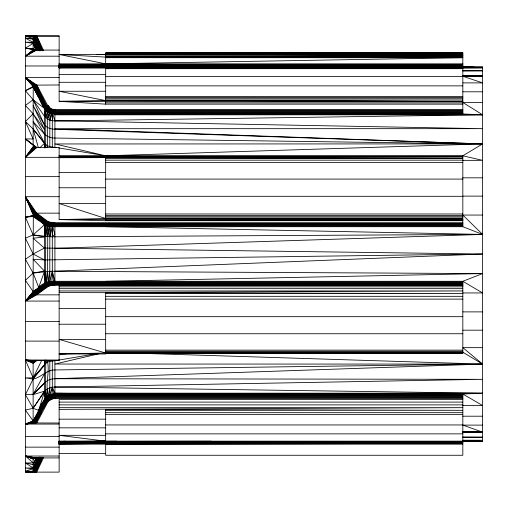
<?xml version="1.0" encoding="UTF-8"?>
<svg xmlns="http://www.w3.org/2000/svg" width="508" height="508" viewBox="0 0 508 508"><rect width="100%" height="100%" fill="white"/><g stroke="black" fill="none" stroke-linecap="round" stroke-linejoin="round"><path stroke-width="0.76" d="M56.477 147.523L52.299 147.091L52.305 113.716L52.781 113.214L53.397 109.436L462.826 109.563M482.6 102.47L462.826 102.47L482.6 114.808L462.826 113.983L54.915 113.983L49.244 112.116L46.311 110.109L45.771 110.211L45.663 147.758M462.826 222.86L54.915 222.86L48.825 221.894L47.047 223.241L45.771 225.431L45.498 282.664L46.444 284.994L48.368 286.302L51.359 285.426L54.915 285.14L462.826 285.14M45.758 360.197L45.498 398.056L46.444 399.758L48.368 401.39L51.359 399.167L54.915 398.437L462.826 398.437M59.138 196.698L25.4 196.698L34.195 214.109L47.047 223.241L49.835 226.365L49.797 281.629L50.343 283.959L51.359 285.426L44.888 284.836L33.128 291.573L25.4 301.066L59.138 301.066M56.477 360.477L49.816 361.41L49.797 395.014L51.359 399.167L46.444 399.758L44.888 400.691L33.128 420.897L33.744 422.104L35.808 422.954L59.138 423.024M47.619 360.712L47.593 362.217C50.114 373.805 43.415 389.045 50.305 399.713L47.022 400.361L45.403 401.231L33.509 421.862L25.4 424.072L59.138 424.072M462.826 394.614L53.575 394.684L49.905 395.592L46.063 398.107L46.05 401.745L34.671 422.65L25.4 424.072L33.128 420.897C40.043 412.452 41.04 394.138 54.915 394.017L462.826 394.017L482.6 393.192L54.915 387.039C50.965 387.102 46.742 388.474 44.374 391.808L33.128 408.292L25.4 410.096L33.128 420.897L33.128 363.334L33.636 361.829L35.427 360.369M59.138 77.527L25.4 77.527L35.814 85.058L46.793 105.804L47.047 108.871L49.835 112.96L49.816 146.59L52.299 147.091M45.885 360.128L45.745 363.29L33.128 377.882L25.4 377.914L33.128 379.057C41.18 377.558 46.488 369.767 54.915 369.951L482.6 364.09L462.826 347.65L482.6 347.65M462.826 223.222L54.915 223.222L53.397 222.809L52.781 225.844L52.299 236.811L52.299 271.189L51.848 281.407L52.788 285.242L44.533 284.042L38.697 287.433L33.128 291.573L33.16 292.03L34.188 293.897L36.76 294.85L59.138 294.85M58.884 155.797L462.826 155.797L482.6 143.91L54.915 128.689L482.6 128.67L52.299 120.752L52.781 113.214L46.139 107.867L34.195 85.598L25.4 77.527L36.76 84.976L48.133 106.312L50.889 108.61L54.915 110.299L462.826 110.299M52.299 360.909L52.299 387.248L51.848 394.36L52.788 398.691C44.952 396.234 41.288 404.463 38.697 410.388L33.128 408.292L25.4 394.659L33.128 379.057L44.374 365.22L33.128 377.882L25.4 360.007L59.138 360.007M462.826 225.901L54.915 225.901C46.114 226.924 39.541 220.586 33.306 215.392L25.4 196.698L35.814 213.277L46.793 221.456L47.047 223.241L52.972 224.32L462.826 224.377M44.679 360.636L44.374 364.566L44.869 360.801M462.826 282.099L53.575 282.118L48.419 282.696L44.533 284.042L33.16 292.03L25.4 301.066C32.918 296.12 39.815 289.268 48.368 286.302L36.76 294.85L25.4 301.066L33.744 293.427L46.05 286.125L49.136 285.985L47.454 284.62L46.603 282.289L47.593 271.399L47.758 226.009L48.508 223.679L49.943 222.263L54.915 225.114L462.826 225.114M462.826 223.736L54.915 223.736L52.28 222.707L51.34 224.93L49.816 236.728L33.128 234.918L25.4 238.201L33.128 254L44.374 259.931L482.6 254L44.374 248.069L33.128 254L25.4 259.271L33.128 273.082L38.697 287.433C42.894 282.829 48.889 281.038 54.915 281.292L462.826 281.292L482.6 273.577L49.816 271.272L33.128 273.082L25.4 280.295L33.128 291.573L33.306 215.392L34.614 213.76L36.76 213.15L59.138 213.15M462.826 283.623L54.915 283.623L49.797 281.629L52.299 271.189L53.962 285.159L45.663 283.483L45.764 282.569L54.915 285.14L54.915 222.86M47.415 147.345L47.758 111.912L49.943 108.045L51.759 110.642L54.915 112.674L462.826 112.674M46.063 398.107L44.533 400.164L33.16 421.195L25.4 424.072L33.744 422.104L46.05 401.745L49.136 400.59L47.454 398.761L46.603 396.958L47.593 388.88M44.374 248.069L33.128 238.208L44.374 237.026L33.128 234.918L25.4 217.278L33.128 216.427L45.771 225.431L44.374 236.22L45.161 225.196L45.663 223.577L46.736 222.269L48.133 221.577L50.082 223.31L54.915 225.901M35.808 422.954L41.123 412.928L38.862 410.883L33.23 421.418L25.4 424.072L35.446 422.885L40.373 412.471L46.793 402.196L48.368 401.39L47.587 402.565L45.403 401.231L44.374 399.669L45.663 398.577L45.764 397.789L53.626 395.389L462.826 395.326M462.826 111.093L54.915 111.093L52.28 109.169L49.816 120.129L52.299 120.752M49.816 271.272L48.285 281.883L48.984 284.213L50.305 285.642L45.403 285.547L39.211 289.065L33.509 293.059L25.4 301.066L35.808 294.735L47.676 286.042L53.867 284.798L462.826 284.778M482.6 215.055L462.826 215.055L482.6 234.423L52.299 236.811L52.305 226.619L51.206 225.723L49.835 226.365L47.593 236.601L49.244 225.457L50.082 223.31L50.889 222.485L54.915 224.377M47.847 360.655L47.593 362.217L45.745 363.29L46.368 360.185M49.816 387.871L48.285 395.757L52.026 395.649L54.915 396.907L462.826 396.907M51.206 112.865L49.835 112.96L47.593 119.12L44.374 116.192L45.663 108.458L45.403 106.769L35.408 85.122L25.4 77.527L33.636 85.992L45.663 108.458L52.305 113.716L49.816 120.129L47.593 119.12L49.244 112.116L50.889 108.61L53.099 110.947L54.915 111.9L462.826 111.9M45.771 110.211L44.374 116.192L33.128 99.708L25.4 90.729L35.408 85.122L59.138 84.976M47.936 360.75L47.593 362.217L49.816 361.41M38.697 410.388L44.374 391.808L45.498 398.056M45.663 398.577L48.984 397.675L53.962 398.488L53.543 394.081L54.915 393.173L482.6 393.192L105.67 394.017L54.915 393.173L52.299 387.248L49.797 395.014L51.918 394.951L54.915 396.1L462.826 396.1M59.138 457.924L36.76 457.924L33.636 458.483L33.128 459.08L33.128 472.129L59.138 472.11L59.138 399.529L462.826 399.529M38.697 287.433L44.374 271.78L45.498 282.664M36.17 457.416L33.128 464.668L25.4 463.023L33.128 467.931L38.24 457.492M30.81 471.653L35.446 472.11L41.713 457.562M30.804 471.697L34.671 472.116L41.129 457.562M54.915 223.736L47.581 222.637L40.373 217.64L39.211 218.935L38.703 220.567L33.217 215.69L25.4 217.278L33.306 215.392C40.234 219.259 46.196 226.219 54.915 225.114M33.128 472.129L39.961 457.321M40.195 457.219L33.509 472.129L25.4 472.129L25.4 35.871L59.138 35.89L59.138 101.327L105.67 104.146L462.826 104.146M39.23 457.448L33.128 471.03L39.408 457.746M29.953 471.665L33.744 472.123L40.545 457.238M51.918 282.213L52.305 281.381L54.915 282.886L462.826 282.886M40.202 457.384L33.23 472.129L25.4 472.129L33.128 471.297L40.037 457.295M41.059 457.352L34.188 472.123L30.524 471.697M42.786 457.124L35.808 472.11L31.35 471.684M43.65 457.308L36.76 472.11L32.22 471.71M38.583 457.752L33.128 468.801L25.4 471.113L33.128 471.297L39.745 457.149M38.087 457.352L33.128 467.931L25.4 468.065L33.128 468.801L38.418 457.587M33.128 471.297L39.745 457.213M34.671 422.65L39.726 411.956L45.987 400.444M33.153 472.129L38.862 460.089L41.123 460.712L35.446 472.11M38.697 460.165L39.999 457.441M38.862 460.089L33.509 472.129L29.82 471.665M36.538 457.549L33.128 464.668L36.874 457.765M33.509 421.862L38.862 410.883M34.671 472.116L41.802 457.784M33.128 377.882L41.643 360.483M33.744 472.123L39.726 460.229M33.744 422.104C39.23 414.242 40.754 402.939 48.654 396.97L52.362 397.199L54.915 398.437M39.211 460.108L40.583 457.422M39.726 411.956L34.188 422.408L25.4 424.072L34.938 422.732M36.76 423.024L47.587 402.565M33.826 457.765L33.128 459.08L25.4 456.025L59.138 456.025M54.915 111.9L49.733 110.731L48.184 107.639L48.133 106.312L45.663 108.458M25.4 394.659L33.128 394.208L44.374 374.11M35.446 422.885L47.676 400.914L49.828 399.085L53.867 397.751L462.826 397.7M51.918 394.951L52.305 394.284L54.915 395.326M54.915 248.272L482.6 234.423L462.826 226.708L54.915 226.708L52.781 225.844L49.816 236.728L52.299 236.811L54.915 234.429L52.73 226.651L45.771 225.431M35.814 85.058L40.373 95.529L38.703 97.619C41.796 104.47 45.695 114.44 54.915 113.983M33.128 408.292L44.374 391.217L33.128 394.64L44.374 383.197C46.831 379.997 51.029 378.797 54.915 378.727L482.6 364.09L462.826 352.203L105.67 352.196M46.755 397.497L47.625 396.227L54.915 396.1M46.05 401.745C47.822 398.64 51.403 396.907 54.915 396.907M54.915 111.093C51.41 111.087 47.816 109.36 46.05 106.255L34.614 85.369L25.4 77.527L33.217 86.62L33.128 144.666L33.509 145.974L25.4 157.328L59.138 157.328M35.884 147.593L33.509 145.974L33.744 146.304L25.4 157.328L36.76 147.561L59.138 147.561L59.138 219.608L105.67 220.72L462.826 220.72M44.374 400.12C46.666 396.672 50.902 395.116 54.915 395.065M46.755 283.108L47.625 282.042L48.419 282.696L54.915 284.778M25.4 301.066L33.23 292.373L38.862 288.265L39.726 289.776L41.123 290.779L25.4 301.066C34.887 295.243 42.507 282.848 54.915 283.623M35.808 147.466L34.671 147.047L25.4 157.328L35.808 147.466L36.76 147.561M36.36 147.726L25.4 138.906L33.128 139.008L25.4 121.558L33.128 113.792L25.4 105.448L33.128 99.708L44.374 108.331L44.374 147.885M46.444 399.758L48.984 397.675L52.178 396.411L54.915 397.7M35.446 147.371L25.4 157.328L34.188 146.717L34.671 147.047M33.128 394.208L44.374 383.197M39.834 147.752L44.374 143.434L33.128 128.943L25.4 121.558M33.128 234.918L44.374 224.79L45.403 222.453L46.793 221.456L48.133 221.577L49.733 223.939L52.781 225.844M33.509 293.059L38.862 288.265M34.671 294.272L39.726 289.776M35.446 294.634C40.983 289.782 46.857 283.483 54.915 284.264L462.826 284.264M462.826 285.572L59.138 285.572L59.138 360.439L35.408 360.642L25.4 360.007L33.306 362.42L35.668 360.528M33.744 293.427C39.865 288.341 46.266 281.934 54.915 282.886M59.138 50.076L36.76 50.076L33.744 49.568L25.4 56.185L59.138 56.185M35.408 360.642L34.614 360.978L25.4 360.007L33.217 362.687L36.354 360.293M36.843 360.553L33.128 363.334L25.4 360.007L33.826 361.607L35.598 360.267M35.496 360.451L33.636 361.829L25.4 360.007M34.188 49.733L25.4 56.185L36.76 50.076M34.195 361.29L34.614 360.978M33.826 361.607L35.617 360.299M33.306 362.42L35.776 360.623M34.671 49.867L25.4 56.185L33.744 49.568M33.217 362.687L36.874 360.337M40.545 50.762L33.128 35.871L33.128 48.92L33.509 49.441L25.4 48.235L33.128 43.32L36.538 50.387L33.128 43.32L25.4 42.208L33.128 42.355L37.478 50.756M35.446 50L25.4 56.185L35.808 50.038M54.915 112.674L49.447 111.449L47.581 108.236L47.587 105.435L45.403 106.769L44.374 108.331L33.306 86.424L25.4 77.527C35.408 85.465 40.945 97.346 45.326 109.023L47.758 111.912L45.745 117.786C45.98 114.116 45.104 109.366 48.825 107.112C49.6 110.096 52.007 112.459 54.915 113.386L462.826 113.386M25.4 90.729L33.128 87.103L38.703 97.619L33.217 86.62L45.326 109.023M33.128 35.871L38.703 47.835L40.373 47.574L41.713 50.444M98.749 353.816L54.915 364.046L482.6 364.09L124.676 352.806M33.128 273.082L44.374 270.974L33.128 259.264L44.374 259.931M48.184 105.562L46.615 105.347L48.939 106.496M58.82 360.083L96.304 353.778M105.67 441.573L59.138 441.573L65.449 441.192M58.884 441.223L462.826 441.223L482.6 440.277L462.763 440.233M54.915 271.164L482.6 254M105.67 155.797L482.6 143.91L54.915 129.273C51.029 129.203 46.831 128.003 44.374 124.803L33.128 105.588L44.374 129.343L33.128 113.792L44.374 133.89C46.927 136.944 51.086 137.966 54.915 138.049L482.6 143.91L54.915 143.954L105.67 155.797L58.82 147.917M41.059 50.648L33.826 35.877L25.4 36.125L33.128 38.348L38.919 50.527M41.561 50.489L34.614 35.884L25.4 36.125L33.128 36.697L39.941 50.838M105.67 219.189L462.826 219.189L105.67 218.504L59.138 219.608L105.67 219.608M59.138 290.944L462.826 290.944L105.67 292.57L105.67 353.981L59.138 353.981L66.237 353.816M42.793 50.883L35.814 35.89L25.4 36.125L33.128 36.322L25.4 35.871M25.4 463.023L33.128 462.858L25.4 456.025L36.76 457.924M43.65 50.692L36.76 35.89L25.4 36.125L59.138 36.125M58.884 67.723L105.67 66.777L482.6 67.723L462.826 66.7M105.67 281.292L482.6 273.577M59.138 353.981L105.67 353.009L462.826 353.181L462.826 281.292L482.6 292.945L462.826 292.945M54.915 387.039L482.6 379.33L54.915 378.727M105.67 63.843L462.826 57.702L105.67 57.099L59.138 54.483L105.67 63.843L105.67 52.807L462.826 52.807L462.826 66.777L482.6 67.723L462.763 67.862M105.67 101.486L462.826 101.486L105.67 100.609L59.138 101.327L105.67 101.327M58.884 444.094L105.67 443.389L462.826 442.684L58.884 442.678M96.996 54.61L462.826 55.156L105.67 55.156M58.884 65.265L105.67 64.618L462.826 63.837L58.884 63.843M482.6 114.808L54.915 114.827L105.67 113.983L482.6 114.808L54.915 120.961L52.73 113.811M58.884 443.325L105.67 442.684L462.826 442.087L58.884 442.087M58.884 67.297L105.67 66.777M58.884 442.633L105.67 442.087M59.138 441.573L105.67 441.185L59.138 435.324L105.67 435.324M462.763 70.91L482.6 70.79L462.763 70.783M462.763 432.251L482.6 432.137L462.826 425.107L482.6 425.107M105.67 57.099L462.826 56.363L105.67 56.363M105.67 65.913L462.826 65.316L58.884 65.322M105.67 66.37L462.826 65.913L58.884 65.913L105.67 65.316L462.826 64.611L58.884 64.618M438.956 67.818L482.6 67.723L58.884 67.805M116.783 441.198L58.884 441.331L482.6 441.3L482.6 66.7L58.884 66.662M211.233 441.198L105.67 441.382L462.826 441.382M105.67 52.934L462.826 52.934M105.67 53.391L462.826 53.391M462.826 54.14L105.67 54.14L462.826 55.156M59.138 54.483L105.67 54.483M105.67 57.702L462.826 57.702M25.4 65.977L59.138 65.977M58.884 66.37L462.826 66.364L105.67 66.662M58.884 66.777L462.826 66.777M59.138 67.92L462.826 67.901M105.67 68.675L462.826 68.675M59.138 74.492L105.67 74.492M105.67 76.537L462.826 76.537M59.138 82.29L105.67 82.29M462.826 82.893L482.6 82.893L462.826 76.251L482.6 75.863L462.763 75.749M105.67 85.865L462.826 85.865M105.67 91.256L59.138 91.256L105.67 100.609M462.826 91.796L482.6 91.796M105.67 96.564L462.826 96.564M105.67 97.561L462.826 97.561M105.67 98.755L462.826 98.755M462.826 100.089L105.67 100.089L462.826 101.486M105.67 102.864L462.826 102.864M46.584 105.448L48.152 105.448M59.138 156.242L462.826 156.204M59.138 156.947L462.826 156.947L59.138 157.721M105.67 158.274L462.826 158.274L105.67 157.721L105.67 220.72M105.67 160.16L462.826 160.16M462.826 160.35L482.6 160.35L462.826 155.797L462.826 226.708M105.67 162.477L462.826 162.477M59.138 172.466L105.67 172.466M25.4 176.651L59.138 176.651M462.826 177.819L482.6 177.819M105.67 179.083L462.826 179.083M59.138 187.763L105.67 187.763M462.826 196.12L482.6 196.12M105.67 196.304L462.826 196.304M105.67 203.518L59.138 203.518L105.67 218.504M105.67 213.995L462.826 213.995M105.67 215.386L462.826 215.386M105.67 216.764L462.826 216.764M462.826 218.059L105.67 218.059L462.826 219.189M105.67 220.091L462.826 220.091M59.138 286.836L462.826 286.836M59.138 288.665L462.826 288.665M59.138 292.57L462.826 293.548L105.67 293.548M105.67 296.323L462.826 296.323M105.67 299.11L462.826 299.11M59.138 308.591L105.67 308.591M462.826 311.88L482.6 311.88M105.67 316.681L462.826 316.681M25.4 321.405L59.138 321.405M59.138 324.231L105.67 324.231M462.826 330.181L482.6 330.181M105.67 333.737L462.826 333.737M105.67 339.401L59.138 339.401L105.67 353.009M25.4 341.116L59.138 341.116M105.67 350.139L462.826 350.139M105.67 351.282L462.826 351.282M462.826 352.87L105.67 352.844L462.826 353.181L105.67 353.187M59.138 402.107L462.826 402.107M59.138 404.87L462.826 404.87M462.826 405.53L482.6 405.53L462.826 394.017L462.826 455.263L105.67 455.263L105.67 444.157L462.826 443.389L58.884 443.382M59.138 407.664L462.826 407.664L59.138 409.372M105.67 410.318L462.826 410.318L105.67 409.372L105.67 441.681L462.826 441.681L58.884 441.63M105.67 412.686L462.826 412.686M105.67 414.636L462.826 414.636M462.826 416.204L482.6 416.204M59.138 419.17L105.67 419.17M105.67 424.948L462.826 424.948M59.138 427.838L105.67 427.838M482.6 432.137L462.763 432.13L482.6 432.137L462.826 431.749M105.67 433.864L462.826 433.864M25.4 436.461L59.138 436.461M462.763 437.204L482.6 437.21L462.763 437.09M58.884 444.157L462.826 444.163M25.4 447.142L59.138 447.142M59.138 453.517L105.67 453.517M462.826 441.223L482.6 441.3M103.295 441.198L105.67 441.223L104.083 441.192M105.67 226.708L482.6 234.423M36.767 50.209L33.128 42.355L25.4 38.157L33.128 38.348L38.589 50.33M52.73 226.651L54.915 226.708M54.915 223.222L50.476 222.815L46.793 221.456M52.781 113.214L54.915 113.386M54.915 110.299C51.683 110.299 48.387 108.68 46.793 105.804M33.23 49.2L25.4 48.235L33.128 48.92L33.826 50.235L33.128 48.92M25.4 48.235L33.16 49.079M25.4 38.157L33.128 39.186L38.418 50.4M35.408 458.006L25.4 456.025L33.217 458.826M33.217 215.69L38.862 219.735L44.374 224.79L44.374 283.21L45.663 283.483M34.614 458.14L25.4 456.025L33.306 458.718M46.615 105.347L49.244 106.566M33.826 458.394L25.4 456.025L33.636 458.483M47.587 286.766L45.403 285.547L44.374 283.21M44.856 147.898L44.374 143.434L47.593 145.783L49.816 146.59M54.915 394.614L53.543 394.081L52.299 387.248M54.915 284.264L48.285 281.883L47.593 271.399M53.543 281.311L54.915 282.099M51.206 225.723L49.447 224.669L47.581 222.637L47.587 221.234L36.76 213.15L25.4 196.698L33.636 214.725L39.211 218.935L44.533 223.958L45.161 225.196L46.311 224.752L47.758 226.009L45.745 236.423L46.311 224.752L45.403 222.453L35.814 213.277M48.482 106.223L47.047 105.594L48.152 106.305M25.4 196.698L34.614 213.76L40.373 217.64L35.408 213.379L25.4 196.698L33.826 214.471L39.726 218.224L44.888 223.164L45.326 224.371M46.844 105.277L47.898 105.956L47.758 105.454M33.744 146.304L35.42 147.637M36.843 147.447L25.4 138.906L36.582 147.796M33.509 145.974L35.789 147.707M33.826 214.471L39.211 218.935M33.128 144.666L36.57 147.637M34.614 213.76L39.726 218.224M49.124 226.27L46.615 223.964L46.05 221.875L36.76 213.15M49.124 112.687L46.615 109.506L46.139 107.867M44.374 133.89L33.128 121.685L44.374 142.78L33.128 128.943L38.284 147.358M33.306 86.424L39.211 96.584L45.161 109.531L46.069 109.861L46.05 106.255L36.76 84.976M33.826 85.827L39.211 96.584M34.614 85.369L39.726 96.044M39.745 50.781L33.128 36.697L39.23 50.425M40.938 50.673L34.195 35.877L25.4 36.125L33.306 35.871L40.037 50.705M40.462 50.768L33.636 35.877L25.4 36.125L35.408 35.89L40.373 47.574L35.814 35.89M33.128 39.186L38.265 50.552M33.826 35.877L39.211 47.892M33.128 99.708L44.374 124.803M34.614 35.884L39.726 47.777M42.278 50.228L36.76 35.89M33.128 43.32L35.662 50.648M52.299 271.189L54.915 281.292M45.745 390.214L46.603 396.958M45.745 144.71L46.012 147.688M45.745 271.577L46.603 282.289M47.593 145.783L47.708 147.314M462.826 113.983L462.826 67.793L105.67 67.793L105.67 104.146M54.915 109.563L54.915 147.263M54.915 360.737L54.915 398.805M52.299 393.795L52.299 399.04M49.816 394.456L49.816 400.469M47.593 395.51L47.593 402.33M45.745 398.431L45.745 402.266M44.374 360.115L44.374 399.669M33.128 422.396L33.128 423.462M482.6 75.863L462.763 75.87L482.6 75.863"/></g></svg>
